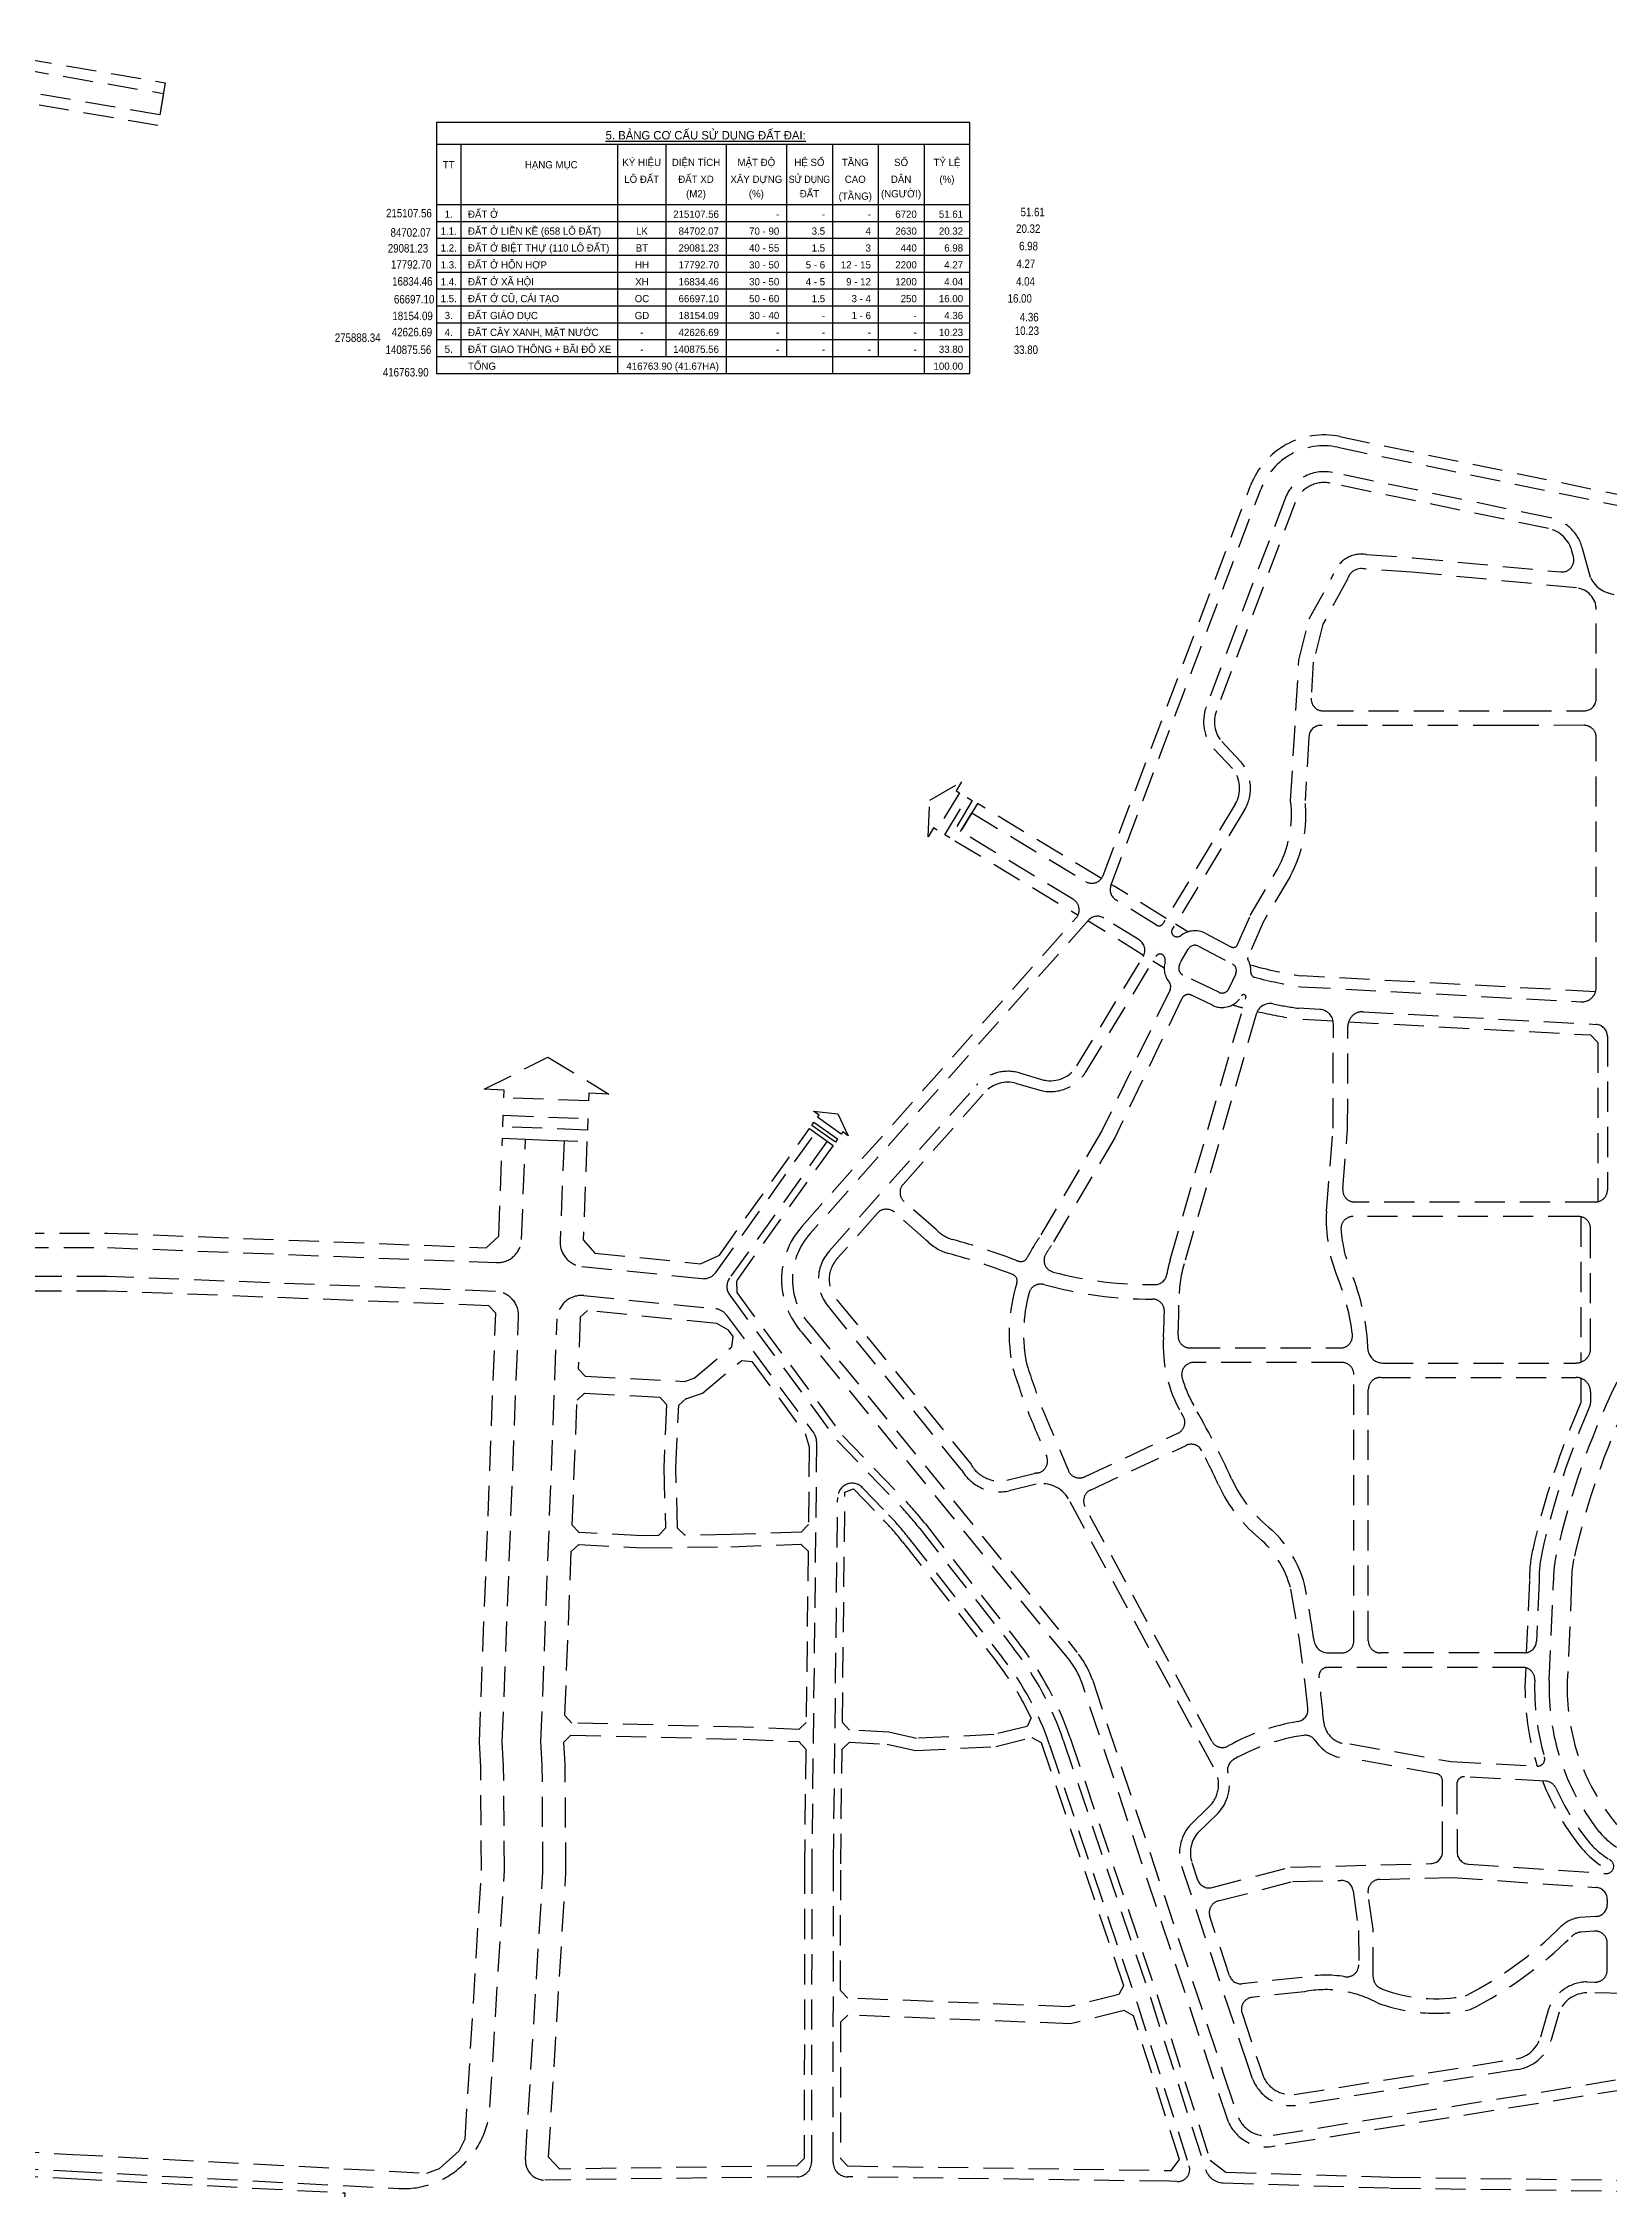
# Model space of a CAD drawing. Header units: metres. Extents: x 566243 to 572707, y 2062953 to 2068466.
# Drawn here: x 569704 to 570353, y 2064843 to 2065732 of the extents above; entities that cross this region are included whole.
import ezdxf
from ezdxf.enums import TextEntityAlignment as Align

# ---------------------------------------------------------------- set-up
doc = ezdxf.new("R2010")
doc.units = ezdxf.units.M
doc.linetypes.add('HIDDEN', pattern=[0.375, 0.25, -0.125])
for name, color, linetype in [('dientich', 7, 'CONTINUOUS'), ('ghi_chu', 7, 'CONTINUOUS'), ('LogDg phu', 7, 'CONTINUOUS'), ('ViaHeSphu', 32, 'CONTINUOUS')]:
    doc.layers.add(name, color=color, linetype=linetype)
doc.styles.add('avantH', font='VHAVAN.ttf', dxfattribs={"height": 10})
doc.styles.add('text', font='VHARIALN.ttf')

msp = doc.modelspace()

# ---------------------------------------------------------------- linework, layer by layer
at = {"layer": 'LogDg phu', "linetype": 'HIDDEN', "ltscale": 50}
for points in [[(569656.828, 2065728.084), (569753.782, 2065711.484), (569752.263, 2065702.613), (569656.351, 2065719.035, 0.4290131)], [(570397.668, 2064890.057), (570214.504, 2064860.467, -0.3530161), (570195.147, 2064870.356), (570189.003, 2064888.393), (570134.63, 2065051.974, 0.0910487), (570128.967, 2065062.279), (570018.638, 2065197.576, -0.3897904), (570018.533, 2065241.815), (570132.061, 2065369.658, 0.4689492), (570130.906, 2065377.259), (570084.138, 2065405.481), (570088.788, 2065413.187), (570135.95, 2065384.727, 0.4683804), (570143.21, 2065387.239), (570204.345, 2065548.862, -0.3696769), (570241.354, 2065569.189), (570414.054, 2065533.339, 0.0914807)], [(570356.333, 2065503.681, -0.2794775), (570345.162, 2065510.757), (570341.891, 2065522.778, 0.2868491), (570328.667, 2065535.497), (570238.245, 2065554.267, 0.3699451), (570218.606, 2065543.48), (570185.934, 2065457.104, 0.2741025), (570189.059, 2065439.717), (570196.798, 2065431.543, -0.3219469), (570197.966, 2065416.741), (570168.073, 2065367.313, -0.4178083), (570165.306, 2065366.65), (570148.498, 2065377.098, -0.3583109), (570146.461, 2065383.114), (570208.555, 2065547.273, -0.3697326), (570240.436, 2065564.784), (570413.14, 2065528.933, 0.0914807)], [(570172.982, 2065361.982, 0.2455515), (570175.722, 2065362.451, -0.2914606), (570185.491, 2065363.27), (570196.221, 2065357.635, 0.4358765), (570198.985, 2065358.608), (570204.202, 2065370.606), (570215.516, 2065389.834, 0.1560229), (570220.933, 2065418.141), (570224.363, 2065476.566), (570228.658, 2065493.621), (570238.891, 2065512.372, -0.3715582), (570252.407, 2065520.272), (570271.56, 2065518.988), (570332.849, 2065513.088, 0.5245604), (570338.152, 2065519.378), (570337.536, 2065521.642, 0.2875931), (570327.746, 2065531.092), (570237.326, 2065549.862, 0.3701066), (570222.816, 2065541.892), (570190.146, 2065455.522, 0.2719401), (570192.401, 2065442.732), (570200.146, 2065434.552, -0.3241345), (570201.816, 2065414.412), (570171.885, 2065364.921, 0.4838052), (570172.982, 2065361.982)], [(570244.444, 2065510.022), (570234.29, 2065491.416), (570230.319, 2065475.649), (570229.445, 2065460.76, 0.4314925), (570234.437, 2065455.467), (570309.035, 2065455.467), (570316.549, 2065455.467), (570342.583, 2065455.493, 0.413914), (570347.577, 2065460.493), (570347.577, 2065497.467, 0.3863753), (570339.44, 2065506.426), (570271.072, 2065513.008), (570251.599, 2065514.313, 0.4056773), (570244.444, 2065510.022)], [(570205.906, 2065345.058, 0.0278728), (570225.034, 2065341.127), (570341.254, 2065334.845, 0.4301197), (570347.577, 2065340.836), (570347.577, 2065444.493, 0.4145132), (570342.572, 2065449.493), (570316.552, 2065449.467), (570309.035, 2065449.467), (570233.497, 2065449.467, 0.3971432), (570228.506, 2065444.76), (570226.953, 2065418.311, -0.1538523), (570220.737, 2065386.874), (570209.558, 2065367.878), (570203.19, 2065353.233, 0.2368964), (570203.24, 2065352.337, -0.149391), (570204.422, 2065347.137, 0.3608666), (570205.906, 2065345.058)], [(570397.03, 2064922.774), (570343.736, 2064923.971, 0.3019846), (570332.162, 2064915.921), (570328.954, 2064904.454, -0.2887997), (570315.135, 2064892.161), (570223.021, 2064877.276, -0.3393205), (570205.118, 2064888.353), (570203.451, 2064893.252), (570175.762, 2064976.556, -0.2599733), (570179.03, 2064993.213), (570187.656, 2065001.616, 0.3438451), (570188.961, 2065017.497), (570128.85, 2065128.813, 0.3181708), (570115.543, 2065134.855), (570104.311, 2065132.14, -0.3325894), (570084.463, 2065140.974), (570030.108, 2065207.63, -0.3979368), (570029.844, 2065231.596), (570090.801, 2065300.239, -0.2899171), (570108.518, 2065305.344), (570118.715, 2065302.415, 0.3192853), (570132.369, 2065308.276), (570159.812, 2065353.653, 0.410628), (570158.173, 2065360.487), (570143.559, 2065369.571, 0.3652592), (570137.18, 2065368.645), (570021.875, 2065238.801, 0.391484), (570022.035, 2065200.531), (570132.454, 2065065.123, -0.0910487), (570138.901, 2065053.393), (570193.269, 2064889.828), (570199.335, 2064872.017, 0.3509473), (570213.676, 2064864.892), (570399.58, 2064894.925, 0.3619543)], [(570168.449, 2065353.817, -0.2255994), (570168.881, 2065351.278, 0.2442146), (570170.585, 2065343.042, -0.2908893), (570170.96, 2065339.845), (570142.733, 2065281.304), (570116.767, 2065237.108, 0.034872), (570111.794, 2065228.795, -0.3801286), (570108.085, 2065227.336, -0.0017538), (570107.038, 2065227.725, 0.0211802), (570080.742, 2065236.332, -0.1381875), (570074.087, 2065240.4), (570060.757, 2065252.036, -0.4167044), (570060.307, 2065259.123), (570094.166, 2065297.252, -0.2900989), (570107.266, 2065301.022), (570117.606, 2065298.052, 0.3219951), (570136.216, 2065305.942), (570165.101, 2065353.702, -0.5415117), (570168.449, 2065353.817)], [(570200.565, 2065337.313, -0.4022073), (570188.551, 2065333.403), (570179.871, 2065337.599, 0.4144849), (570175.864, 2065336.2), (570148.031, 2065278.477), (570121.82, 2065233.863, 0.0170076), (570119.458, 2065230.245, 0.501142), (570122.464, 2065222.82, 0.0671597), (570164.723, 2065217.601, 0.3601086), (570169.589, 2065221.721, -0.0257864), (570171.032, 2065227.924), (570202.407, 2065336.563, 0.9000493), (570200.565, 2065337.313)], [(570200.8, 2065330.996, 0.0001386), (570200.8, 2065330.999)], [(569599.952, 2065232.857), (569730.635, 2065232.943), (569891.842, 2065226.738, 0.4142566), (569902.219, 2065236.347), (569903.812, 2065277.882), (569919.8, 2065277.269), (569918.198, 2065235.487, 0.396323), (569927.194, 2065225.153), (569977.251, 2065220.141, 0.2692068), (569982.736, 2065222.632), (570023.965, 2065280.542), (570028.853, 2065277.062), (569988.409, 2065220.254, 0.3245038), (569988.472, 2065213.209), (570032.886, 2065153.109), (570058.646, 2065126.345, -0.0255048), (570067.204, 2065116.494), (570106.258, 2065066.615, -0.0847404), (570126.729, 2065028.712), (570162.834, 2064921.955), (570185.663, 2064850.687, 0.3176835), (570193.039, 2064845.131), (570262.216, 2064843.028), (570394.587, 2064841.259, 0.411834)], [(570105.651, 2065221.836, 0.0217795), (570079.119, 2065230.556, -0.1338821), (570069.923, 2065236.07), (570056.709, 2065247.605, 0.4117271), (570049.682, 2065247.159), (570033.176, 2065228.572, 0.4028241), (570033.466, 2065210.632), (570088.216, 2065143.492, 0.3394549), (570103.286, 2065136.522), (570114.581, 2065139.252, -0.0184878), (570115.833, 2065139.453, 0.4975564), (570119.829, 2065146.356, -0.0007766), (570112.295, 2065164.326, -0.0146104), (570105.797, 2065182.86, -0.1290761), (570107.454, 2065218.132, 0.397494), (570105.651, 2065221.836)], [(570259.16, 2065185.087), (570339.23, 2065185.087, 0.4142136), (570345.23, 2065191.087), (570345.23, 2065240.84, 0.4142136), (570340.23, 2065245.84), (570246.802, 2065245.84, 0.434814), (570241.814, 2065240.491, 0.080261), (570246.001, 2065222.607, -0.0885141), (570253.074, 2065190.001, 0.3533181), (570259.161, 2065185.087)], [(569614.537, 2064855.342), (569715.877, 2064849.977), (569851.288, 2064842.823, 0.4118614), (569889.121, 2064876.585), (569895.079, 2064974.422), (569894.779, 2065017.897), (569894.231, 2065028.01), (569900.993, 2065204.371, 0.4141705), (569891.385, 2065214.746), (569730.408, 2065220.942), (569596.052, 2065220.854, 0.3677427)], [(569903.824, 2064854.801), (569911.082, 2064973.99), (569910.776, 2065018.385), (569910.247, 2065028.137), (569916.969, 2065203.45, -0.4323334), (569927.958, 2065213.017), (569982.757, 2065207.53, -0.2117239), (569986.984, 2065205.126), (570023.307, 2065155.976, -0.1634053), (570024.481, 2065152.341), (570022.477, 2064977.444), (570022.347, 2064853.673, -0.4100872), (570016.425, 2064847.68), (569911.914, 2064846.315, -0.4360213), (569903.824, 2064854.801)], [(570112.53, 2065214.128, 0.1187169), (570111.605, 2065184.393, 0.0143174), (570117.866, 2065166.557, 0.0011282), (570128.82, 2065140.482, 0.425067), (570135.541, 2065137.899), (570174.215, 2065155.959, 0.4380489), (570176.444, 2065162.964, 0.0011653), (570175.589, 2065164.457, -0.1466326), (570168.219, 2065195.786, 0.0118708), (570168.61, 2065206.529, 0.4190931), (570163.59, 2065211.592, -0.0688734), (570118.692, 2065217.624, 0.4152852), (570112.53, 2065214.128)], [(570344.98, 2065167.314, 0.0474252), (570325.166, 2065106.877, 0.05864), (570323.897, 2065094.82), (570322.807, 2065069.683, -0.4015767), (570317.812, 2065064.899), (570258.134, 2065064.899, -0.4142136), (570253.134, 2065069.899), (570253.134, 2065174.087, -0.4142136), (570258.134, 2065179.087), (570339.23, 2065179.087, -0.4142136), (570345.23, 2065173.087), (570345.23, 2065168.514, -0.1032597), (570344.98, 2065167.314)], [(570486.469, 2065155.768, -0.0812345), (570494.422, 2065106.427, -0.0193742), (570492.286, 2065054.451, 0.0063052), (570489.244, 2065009.246, -0.1784981), (570479.123, 2064985.823, -0.070472), (570472.563, 2064980.637, -0.0142873), (570449.614, 2064968.11, -0.1183206), (570445.53, 2064967.129), (570382.029, 2064967.129, -0.1842987), (570376.034, 2064969.417, 0.0425925), (570356.218, 2064984.291, -0.088343), (570348.154, 2064991.58, -0.1747533), (570328.106, 2065053.4), (570329.899, 2065094.732, -0.0595247), (570331.019, 2065105.556, -0.0569088), (570355.689, 2065176.259, -0.2879293), (570360.193, 2065179.087), (570481.213, 2065179.087, -0.4142136), (570486.213, 2065174.087), (570486.213, 2065157.35, 0.0806511), (570486.469, 2065155.768)], [(570173.954, 2064845.712), (570170.735, 2064845.809), (570037.263, 2064847.666, -0.4104524), (570031.347, 2064853.672), (570031.477, 2064977.388), (570033.218, 2065129.295, -0.6709536), (570043.54, 2065133.387), (570054.323, 2065122.184, -0.0255048), (570062.48, 2065112.795), (570101.534, 2065062.916, -0.0847404), (570121.045, 2065026.79), (570157.135, 2064920.079), (570178.867, 2064852.235, -0.5178152), (570173.954, 2064845.712)], [(570232.736, 2065054.501, -0.0078693), (570234.653, 2065036.302, 0.4120653), (570245.453, 2065027.207), (570287.349, 2065019.856), (570323.092, 2065017.934, 0.5169528), (570326.133, 2065021.77, -0.079344), (570322.111, 2065053.628), (570322.113, 2065053.683, 0.4269644), (570317.118, 2065058.899), (570236.655, 2065058.899, 0.495855), (570232.736, 2065054.501)], [(570330.903, 2065008.782, 0.2813714), (570326.606, 2065011.737), (570293.003, 2065013.544, 0.4310154), (570289.842, 2065010.538), (570289.935, 2064982.298, 0.3933901), (570294.594, 2064977.326), (570351.629, 2064973.424, 0.7792404), (570353.433, 2064978.955, 0.000836), (570353.037, 2064979.203, -0.088343), (570343.412, 2064987.903, -0.0599809), (570330.903, 2065008.782)], [(570243.379, 2064930.646, 0.0881904), (570225.781, 2064930.342), (570200.904, 2064927.669, -0.3528753), (570195.625, 2064931.063), (570187.457, 2064955.636, -0.4336647), (570190.941, 2064962.051), (570221.719, 2064970.073), (570241.774, 2064970.583, -0.382104), (570246.855, 2064966.264), (570249.105, 2064949.859), (570249.169, 2064935.606, -0.4628265), (570243.379, 2064930.646)], [(570257.953, 2064925.955, -0.282698), (570255.192, 2064930.403), (570255.103, 2064950.282), (570253.041, 2064965.315, -0.4470691), (570257.867, 2064970.993), (570288.03, 2064971.761), (570347.492, 2064967.693, -0.3943435), (570352.15, 2064962.704), (570352.15, 2064960.625, -0.39308), (570347.513, 2064955.638), (570340.613, 2064955.135, 0.1712462), (570332.976, 2064951.387, -0.0774651), (570293.377, 2064922.712, -0.1400269), (570258.847, 2064925.496, 0.0049977), (570257.953, 2064925.955)]]:
    msp.add_lwpolyline(points, format="xyb", dxfattribs=at)
for points in [[(570072.99, 2065406.931), (570070.771, 2065403.253), (570071.355, 2065418.475), (570084.527, 2065426.053), (570082.308, 2065422.375), (570083.709, 2065421.529), (570074.391, 2065406.085)], [(570089.012, 2065418.308), (570079.712, 2065402.896), (570077.592, 2065404.132), (570086.91, 2065419.576)], [(569895.049, 2065298.248), (569886.703, 2065298.568), (569913.16, 2065311.884), (569938.442, 2065296.588), (569930.096, 2065296.908), (569929.974, 2065293.728), (569894.927, 2065295.069)], [(570025.491, 2065287.879), (570023.158, 2065289.54), (570033.247, 2065288.384), (570037.62, 2065279.245), (570035.287, 2065280.906), (570034.655, 2065280.017), (570024.858, 2065286.99)], [(569929.476, 2065281.674), (569894.501, 2065283.015), (569894.612, 2065287.784), (569929.659, 2065286.443)], [(570032.246, 2065276.655), (570022.47, 2065283.615), (570023.398, 2065284.961), (570033.195, 2065277.988)]]:
    msp.add_lwpolyline(points, close=True, dxfattribs=at)
msp.add_lwpolyline([(570166.19, 2065355.503), (570166.19, 2065355.503)], dxfattribs=at)
for points in [[(570175.628, 2065351.646), (570178.537, 2065356.741, -0.4039494), (570182.701, 2065357.958), (570196.776, 2065350.567, -0.3972951), (570198.168, 2065346.513), (570195.366, 2065340.328, -0.4214862), (570191.162, 2065338.805), (570176.302, 2065345.988, -0.4239772), (570174.896, 2065350.251)], [(570238.658, 2065325.678, 0.3992054), (570232.982, 2065331.684), (570224.136, 2065332.162, -0.0144237), (570213.665, 2065333.997, 0.3913131), (570206.695, 2065329.785), (570176.797, 2065226.263, 0.0713814), (570174.625, 2065210.563, -0.0150289), (570174.275, 2065196.599, 0.4304395), (570179.268, 2065191.323), (570241.561, 2065191.323, 0.4490441), (570246.526, 2065196.909, 0.0682902), (570240.452, 2065220.325, -0.1117472), (570235.77, 2065248.001), (570238.55, 2065282.415)], [(570244.549, 2065282.165), (570244.655, 2065324.735, -0.4293828), (570250.979, 2065330.711), (570347.5, 2065325.494, -0.3984844), (570352.23, 2065320.501), (570352.23, 2065256.84, -0.4142136), (570347.23, 2065251.84), (570247.52, 2065251.84, -0.4380283), (570242.536, 2065257.243)], [(570180.771, 2065185.323, 0.4962533), (570175.955, 2065178.981, 0.062697), (570180.789, 2065167.45, -0.0227959), (570196.477, 2065137.07, 0.1177983), (570213.083, 2065115.919, -0.1385839), (570226.678, 2065093.398, -0.009927), (570230.55, 2065070.64, 0.4107948), (570236.503, 2065064.899), (570242.134, 2065064.899, 0.4142136), (570247.134, 2065069.899), (570247.134, 2065180.323, 0.4142136), (570242.134, 2065185.323)], [(570177.605, 2065150.921, -0.4035127), (570184.17, 2065148.671, -0.0106232), (570191.026, 2065134.563, 0.1167703), (570209.151, 2065111.38, -0.1358086), (570220.83, 2065092.033, -0.022041), (570228.1, 2065041.85, -0.3958723), (570223.935, 2065036.418, 0.087325), (570195.09, 2065026.311, -0.4189333), (570188.244, 2065028.296), (570135.737, 2065125.529, -0.4313776), (570138.021, 2065132.435)], [(570197.293, 2065020.663, 0.3416143), (570194.962, 2065015.006, -0.2604858), (570190.876, 2064998.472), (570182.336, 2064990.152, 0.2555895), (570180.036, 2064977.962), (570182.4, 2064970.852, 0.3950263), (570188.405, 2064967.591), (570220.875, 2064976.053), (570279.062, 2064977.535, 0.4077392), (570283.934, 2064982.549), (570283.838, 2065011.871, 0.3632778), (570281.356, 2065014.816), (570245.085, 2065021.18, -0.2617417), (570231.189, 2065028.481, 0.2934922), (570226.265, 2065030.709, 0.0941197)], [(570352.15, 2064944.582, 0.4356677), (570346.787, 2064949.569), (570341.202, 2064949.162, 0.1683275), (570337.237, 2064947.162, -0.0787872), (570295.378, 2064916.999, -0.1445941), (570256.369, 2064920.018, 0.1745503), (570226.687, 2064924.405), (570205, 2064922.074, 0.4783329), (570200.79, 2064915.526), (570207.716, 2064894.687), (570209.351, 2064889.882, 0.3350407), (570222.446, 2064881.742), (570314.406, 2064896.602, 0.2882183), (570324.626, 2064905.687), (570327.886, 2064917.342, -0.3076421), (570343.746, 2064928.472), (570347.038, 2064928.398, 0.4208038), (570352.15, 2064933.397)], [(569411.708, 2064846.853), (569412.552, 2064862.831, -0.0002915), (569424.349, 2064862.201, 0.0016194), (569462.678, 2064860.257, 0.0003441), (569519.837, 2064857.583, -0.0029188), (569536.544, 2064856.715, -0.0102056), (569546.895, 2064855.904, 0.0207048), (569558.356, 2064855.248), (569614.38, 2064852.346), (569715.719, 2064846.982), (569828.997, 2064840.997), (569828.153, 2064825.019), (569714.875, 2064831.004), (569613.543, 2064836.368), (569557.808, 2064839.255, -0.0202263), (569545.32, 2064839.982, 0.0102056), (569535.621, 2064840.742, 0.0029188), (569519.1, 2064841.6, -0.0003441), (569461.92, 2064844.275, -0.0016194), (569423.487, 2064846.224, 0.0002915), (569411.708, 2064846.853, 0.0002915)]]:
    msp.add_lwpolyline(points, format="xyb", close=True, dxfattribs=at)
at = {"layer": 'ViaHeSphu', "linetype": 'HIDDEN', "ltscale": 50}
for points in [[(569658.149, 2065732.423), (569754.541, 2065715.92), (569751.504, 2065698.178), (569656.004, 2065714.529)], [(570142.534, 2065386.009), (570091.113, 2065417.04), (570081.813, 2065401.628), (570132.841, 2065370.835)], [(570169.355, 2065369.432), (570147.765, 2065382.852), (570146.623, 2065383.542)], [(570160.023, 2065354.038), (570138.363, 2065367.503), (570136.933, 2065368.366)], [(570178.347, 2065363.842), (570173.177, 2065367.056)], [(570168.538, 2065348.745), (570163.861, 2065351.652)], [(570244.935, 2065326.531), (570345.235, 2065321.11), (570348.23, 2065317.948), (570348.23, 2065251.941)], [(570341.23, 2065245.739), (570341.23, 2065185.43)], [(569614.903, 2064862.332), (569716.247, 2064856.968), (569862.91, 2064849.219), (569868.144, 2064851.058), (569876.38, 2064858.408), (569878.8, 2064863.4), (569885.577, 2064974.678), (569885.281, 2065017.607), (569884.721, 2065027.935), (569891.538, 2065205.734), (569888.655, 2065208.847), (569730.294, 2065214.942), (569594.796, 2065214.853)]]:
    msp.add_lwpolyline(points, dxfattribs=at)
for points in [[(570347.298, 2065339.025), (570225.487, 2065345.609, -0.0320243), (570204.123, 2065350.212, -0.0320243)], [(570201.029, 2065332.389, -0.0057644), (570196.843, 2065333.583, -0.0057644)], [(570238.54, 2065326.877), (570223.69, 2065327.68, -0.0223613), (570207.111, 2065330.839)], [(569598.151, 2065238.855), (569730.748, 2065238.943), (569887.576, 2065232.906), (569892.764, 2065237.71), (569894.318, 2065278.246), (569929.293, 2065276.905), (569927.73, 2065236.145), (569932.514, 2065230.651), (569976.311, 2065226.265), (569984.186, 2065229.841), (570021.521, 2065282.281), (570031.297, 2065275.322), (569991.331, 2065219.186), (569991.374, 2065214.329), (570035.183, 2065155.049), (570060.807, 2065128.426, -0.0255048), (570069.566, 2065118.343), (570108.62, 2065068.464, -0.0847404), (570129.571, 2065029.673), (570165.684, 2064922.894), (570187.587, 2064854.514), (570194.11, 2064849.601), (570262.315, 2064847.527), (570394.119, 2064845.766)], [(570341.23, 2065178.744), (570341.23, 2065168.723, 0.0472713), (570321.264, 2065107.758, 0.0581312), (570319.896, 2065094.884), (570318.598, 2065064.962)], [(570479.355, 2065153.395, -0.0806511), (570478.713, 2065157.35), (570478.713, 2065168.587, 0.4142136), (570475.713, 2065171.587), (570363.667, 2065171.587, 0.2908501), (570360.951, 2065169.861, 0.0542054), (570338.335, 2065103.904, 0.0609108), (570337.402, 2065094.639), (570335.601, 2065053.117, 0.1746365), (570354.08, 2064996.176, 0.088343), (570360.194, 2064990.65, -0.0425925), (570381.03, 2064975.011, 0.1842987), (570382.029, 2064974.629), (570445.53, 2064974.629, 0.1183206), (570446.21, 2064974.793, 0.0142873), (570468.783, 2064987.114, 0.070472), (570473.693, 2064990.996, 0.1784981), (570481.755, 2065009.655, -0.0063052), (570484.81, 2065055.049, 0.0193742), (570486.922, 2065106.444, 0.0812345), (570479.355, 2065153.395)], [(570318.393, 2065058.734, 0.0979781), (570323.126, 2065017.933)], [(570353.812, 2064974.161, -0.1088682), (570340.251, 2064985.452, -0.0719556), (570325.304, 2065011.807)]]:
    msp.add_lwpolyline(points, format="xyb", dxfattribs=at)
for points in [[(569973.706, 2065178.787), (569989.37, 2065191.81), (569989.894, 2065196.141), (569987.97, 2065198.744), (569983.202, 2065201.456), (569929.602, 2065206.822), (569926.502, 2065204.123), (569925.681, 2065182.719), (569928.563, 2065179.569), (569969.746, 2065177.478)], [(570019.71, 2065155.796), (570021.459, 2065150.383), (570021.088, 2065118.078), (570018.056, 2065114.971), (569988.875, 2065113.937), (569969.924, 2065113.687), (569966.845, 2065116.647), (569966.186, 2065141.542), (569967.321, 2065167.588), (569970.447, 2065170.433), (569970.699, 2065170.421), (569977.161, 2065172.556), (569993.537, 2065186.171), (569997.627, 2065185.677)], [(569928.294, 2065172.573), (569959.461, 2065170.991), (569962.327, 2065167.842), (569961.183, 2065141.585), (569961.845, 2065116.581), (569958.925, 2065113.542), (569952.285, 2065113.455), (569926.078, 2065114.773), (569923.197, 2065117.922), (569925.183, 2065169.728)], [(569920.167, 2065038.899), (569922.775, 2065106.93), (569925.887, 2065109.777), (569952.192, 2065108.453), (569988.997, 2065108.938), (570017.998, 2065109.966), (570020.962, 2065107.073), (570020.148, 2065036.027), (570017.116, 2065033.149), (569994.221, 2065034.083), (569923.051, 2065035.828)], [(569994.057, 2065029.085), (570017.059, 2065028.148), (570020.022, 2065025.026), (570019.477, 2064977.463), (570019.348, 2064855.219), (570016.345, 2064852.179), (569918.099, 2064850.896), (569913.404, 2064855.822), (569920.584, 2064973.734), (569920.274, 2065018.675), (569919.773, 2065027.915), (569922.61, 2065030.837)], [(570151.692, 2064926.808), (570149.74, 2064923.251), (570128.934, 2064918.143), (570037.416, 2064921.738), (570034.421, 2064924.856), (570034.477, 2064977.369), (570035.022, 2065024.977), (570038.053, 2065027.836), (570053.757, 2065027.095), (570065.441, 2065024.433), (570098.704, 2065026.049), (570113.706, 2065029.794), (570117.578, 2065027.678)], [(570129.644, 2064911.11), (570037.409, 2064914.733), (570034.408, 2064911.85), (570034.348, 2064855.207), (570037.345, 2064852.165), (570170.835, 2064850.308), (570171.39, 2064850.292), (570174.863, 2064854.901), (570155.789, 2064914.447), (570151.96, 2064916.588)]]:
    msp.add_lwpolyline(points, close=True, dxfattribs=at)
msp.add_lwpolyline([(570113.368, 2065037.906), (570111.689, 2065034.443), (570097.97, 2065031.019), (570065.884, 2065029.46), (570054.435, 2065032.069), (570038.111, 2065032.839), (570035.148, 2065035.98), (570036.244, 2065131.583), (570039.769, 2065132.98), (570052.161, 2065120.104, -0.0255048), (570060.118, 2065110.945), (570099.172, 2065061.066, -0.057257)], format="xyb", close=True, dxfattribs=at)

# ---------------------------------------------------------------- texts
at = {"layer": 'dientich', "style": 'text'}
for s, p in [('215107.56', (569846.05, 2065660.097)), ('275888.34', (569824.809, 2065608.467)), ('416763.90', (569844.732, 2065594.139))]:
    msp.add_text(s, height=3.5, dxfattribs=at).set_placement(p)
for s, p in [('51.61', (570119.047, 2065659.515)), ('20.32', (570117.213, 2065652.612)), ('6.98', (570116.226, 2065645.427)), ('4.27', (570115.099, 2065638.059)), ('16.00', (570113.688, 2065623.689)), ('4.04', (570114.958, 2065630.733)), ('4.36', (570116.509, 2065615.94)), ('10.23', (570116.65, 2065610.305)), ('140875.56', (569864.795, 2065602.42)), ('33.80', (570116.227, 2065602.416))]:
    msp.add_text(s, height=3.5, dxfattribs=at).set_placement(p, align=Align.BOTTOM_RIGHT)
for s, p in [('84702.07', (569856.277, 2065653.846)), ('29081.23', (569855.135, 2065647.278)), ('17792.70', (569856.457, 2065640.567)), ('16834.46', (569856.934, 2065633.582)), ('66697.10', (569857.683, 2065626.164)), ('18154.09', (569857.047, 2065619.253)), ('42626.69', (569856.8, 2065612.529))]:
    msp.add_text(s, height=3.5, dxfattribs=at).set_placement(p, align=Align.MIDDLE_CENTER)

# ---------------------------------------------------------------- next in the draw order: wipeouts: each hides what was drawn before it
at = {"color": 32}
msp.add_wipeout([(569867.009, 2065699.406), (570088.009, 2065699.406), (570088.009, 2065595.406), (569867.009, 2065595.406)], dxfattribs=at).translate(0, 0, 3.481).dxf.layer = 'ghi_chu'

# ---------------------------------------------------------------- next in the draw order: linework, layer by layer
at = {"layer": 'ghi_chu'}
msp.add_line((569867.009, 2065690.406), (570088.009, 2065690.406), dxfattribs=at)
at = {"layer": 'ghi_chu', "color": 32}
for p, q in [((569877.009, 2065690.406), (569877.009, 2065602.406)), ((569942.009, 2065690.406), (569942.009, 2065595.406)), ((569962.009, 2065690.406), (569962.009, 2065602.406)), ((569987.009, 2065690.406), (569987.009, 2065595.406)), ((570012.009, 2065690.406), (570012.009, 2065602.406)), ((570050.009, 2065690.406), (570050.009, 2065602.406)), ((570069.009, 2065690.406), (570069.009, 2065595.406)), ((569867.009, 2065665.406), (570088.009, 2065665.406)), ((569867.009, 2065658.406), (570088.009, 2065658.406)), ((569867.009, 2065651.406), (570088.009, 2065651.406)), ((569867.009, 2065644.406), (570088.009, 2065644.406)), ((569867.009, 2065637.406), (570088.009, 2065637.406)), ((569867.009, 2065630.406), (570088.009, 2065630.406)), ((569867.009, 2065623.406), (570088.009, 2065623.406)), ((569867.009, 2065616.406), (570088.009, 2065616.406)), ((569867.009, 2065609.406), (570088.009, 2065609.406)), ((569867.009, 2065602.406), (570088.009, 2065602.406))]:
    msp.add_line(p, q, dxfattribs=at)
at = {"layer": 'ghi_chu'}
msp.add_lwpolyline([(570088.009, 2065699.406), (569867.009, 2065699.406), (569867.009, 2065595.406), (570088.009, 2065595.406)], close=True, dxfattribs=at)
msp.add_lwpolyline([(569867.009, 2065690.406), (569877.009, 2065690.406), (569942.009, 2065690.406), (569962.009, 2065690.406), (569987.009, 2065690.406), (570012.009, 2065690.406), (570050.009, 2065690.406), (570069.009, 2065690.406), (570088.009, 2065690.406)], dxfattribs=at)
at = {"layer": 'ghi_chu', "color": 32}
for points in [[(569867.009, 2065690.406), (569877.009, 2065690.406), (569942.009, 2065690.406), (569962.009, 2065690.406), (569987.009, 2065690.406), (570012.009, 2065690.406), (570031.009, 2065690.406), (570050.009, 2065690.406), (570069.009, 2065690.406), (570088.009, 2065690.406)], [(570031.009, 2065690.406), (570031.009, 2065595.406)]]:
    msp.add_lwpolyline(points, dxfattribs=at)

# ---------------------------------------------------------------- next in the draw order: texts
at = {"layer": 'ghi_chu', "lineweight": -2, "style": 'avantH'}
for s, height, p in [('%%U5. b¶ng c¬ cÊu sö dông ®Êt ®ai:', 3.5, (569978.509, 2065692.406)), ('tt', 3, (569872.009, 2065680.406)), ('h¹ng môc', 3, (569914.509, 2065680.406)), ('ký hiÖu', 3, (569952.009, 2065681.397)), ('diÖn tÝch', 3, (569974.509, 2065681.397)), ('mËt ®é', 3, (569999.509, 2065681.397)), ('hÖ sè', 3, (570021.509, 2065681.397)), ('tÇng', 3, (570040.509, 2065681.397)), ('sè', 3, (570059.509, 2065681.397)), ('tû lÖ', 3, (570078.509, 2065681.397)), ('l« ®Êt', 3, (569952.009, 2065674.397)), ('®Êt xd', 3, (569974.509, 2065674.397)), ('x©y dùng', 3, (569999.509, 2065674.397)), ('®Êt', 3, (570021.509, 2065668.397)), ('cao', 3, (570040.509, 2065674.397)), ('(ng\xadêi)', 3, (570059.509, 2065668.397)), ('d©n', 3, (570059.509, 2065674.397)), ('(%%%)', 3, (570078.509, 2065674.397)), ('(m2)', 3, (569974.509, 2065668.397)), ('(%%%)', 3, (569999.509, 2065668.397)), ('(tÇng)', 3, (570040.509, 2065667.397)), ('1.', 3, (569872.009, 2065659.906)), ('3.', 3, (569872.009, 2065617.906)), ('gd', 3, (569952.108, 2065617.906)), ('4.', 3, (569872.009, 2065610.906)), ('-', 3, (569952.108, 2065610.906)), ('5.', 3, (569872.009, 2065603.906)), ('-', 3, (569952.108, 2065603.906))]:
    msp.add_text(s, height=height, dxfattribs=at).set_placement(p, align=Align.CENTER)
at = {"layer": 'ghi_chu', "lineweight": -2, "style": 'avantH', "width": 0.9}
msp.add_text('sö dông', height=3, dxfattribs=at).set_placement((570021.509, 2065674.397), align=Align.CENTER)
at = {"layer": 'ghi_chu', "lineweight": -2, "style": 'avantH'}
for s, p in [('®Êt ë', (569880.008, 2065659.906)), ('®Êt gi¸o dôc', (569880.008, 2065617.906)), ('®Êt c©y xanh, mÆt n\xadíc', (569880.008, 2065610.906)), ('®Êt giao th«ng + b·i ®ç xe', (569880.008, 2065603.906))]:
    msp.add_text(s, height=3, dxfattribs=at).set_placement(p)
at = {"layer": 'ghi_chu', "color": 5, "lineweight": -2, "style": 'avantH'}
for s, p in [('1.1.', (569872.009, 2065652.906)), ('lk', (569952.108, 2065652.906)), ('1.2.', (569872.009, 2065645.906)), ('bt', (569952.108, 2065645.906)), ('1.3.', (569872.009, 2065638.906)), ('hh', (569952.108, 2065638.906)), ('1.4.', (569872.009, 2065631.906)), ('1.5.', (569872.009, 2065624.906)), ('oc', (569952.108, 2065624.906)), ('xh', (569952.108, 2065631.906))]:
    msp.add_text(s, height=3, dxfattribs=at).set_placement(p, align=Align.CENTER)
for s, p in [('®Êt ë liÒn kÒ (658 l« ®Êt)', (569880.008, 2065652.906)), ('®Êt ë biÖt thù (110 l« ®Êt)', (569880.008, 2065645.906)), ('®Êt ë hçn hîp', (569880.008, 2065638.906)), ('®Êt ë x· héi', (569880.008, 2065631.906)), ('®Êt ë cò, c¶i t¹o', (569880.008, 2065624.906))]:
    msp.add_text(s, height=3, dxfattribs=at).set_placement(p)
at = {"layer": 'ghi_chu', "lineweight": -2, "style": 'avantH'}
for s, p in [('215107.56', (569984.009, 2065659.906)), ('-', (570009.009, 2065659.906)), ('-', (570028.009, 2065659.906)), ('-', (570047.009, 2065659.906)), ('6720', (570066.009, 2065659.906)), ('51.61', (570085.197, 2065659.906)), ('18154.09', (569984.009, 2065617.906)), ('30 - 40', (570009.009, 2065617.906)), ('-', (570028.009, 2065617.906)), ('1 - 6', (570047.009, 2065617.906)), ('-', (570066.009, 2065617.906)), ('4.36', (570085.197, 2065617.906)), ('42626.69', (569984.009, 2065610.906)), ('-', (570009.009, 2065610.906)), ('-', (570028.009, 2065610.906)), ('-', (570047.009, 2065610.906)), ('-', (570066.009, 2065610.906)), ('10.23', (570085.197, 2065610.906)), ('140875.56', (569984.009, 2065603.906)), ('-', (570009.009, 2065603.906)), ('-', (570028.009, 2065603.906)), ('-', (570047.009, 2065603.906)), ('-', (570066.009, 2065603.906)), ('33.80', (570085.197, 2065603.906))]:
    msp.add_text(s, height=3, dxfattribs=at).set_placement(p, align=Align.RIGHT)
at = {"layer": 'ghi_chu', "color": 5, "lineweight": -2, "style": 'avantH'}
for s, p in [('84702.07', (569984.009, 2065652.906)), ('70 - 90', (570009.009, 2065652.906)), ('3.5', (570028.009, 2065652.906)), ('4', (570047.009, 2065652.906)), ('2630', (570066.009, 2065652.906)), ('20.32', (570085.197, 2065652.906)), ('29081.23', (569984.009, 2065645.906)), ('40 - 55', (570009.009, 2065645.906)), ('1.5', (570028.009, 2065645.906)), ('3', (570047.009, 2065645.906)), ('440', (570066.009, 2065645.906)), ('6.98', (570085.197, 2065645.906)), ('17792.70', (569984.009, 2065638.906)), ('30 - 50', (570009.009, 2065638.906)), ('5 - 6', (570028.009, 2065638.906)), ('12 - 15', (570047.009, 2065638.906)), ('2200', (570066.009, 2065638.906)), ('4.27', (570085.197, 2065638.906)), ('66697.10', (569984.009, 2065624.906)), ('16834.46', (569984.009, 2065631.906)), ('30 - 50', (570009.009, 2065631.906)), ('50 - 60', (570009.009, 2065624.906)), ('4 - 5', (570028.009, 2065631.906)), ('1.5', (570028.009, 2065624.906)), ('9 - 12', (570047.009, 2065631.906)), ('3 - 4', (570047.009, 2065624.906)), ('1200', (570066.009, 2065631.906)), ('250', (570066.009, 2065624.906)), ('16.00', (570085.197, 2065624.906)), ('4.04', (570085.197, 2065631.906))]:
    msp.add_text(s, height=3, dxfattribs=at).set_placement(p, align=Align.RIGHT)
at = {"layer": 'ghi_chu', "color": 1, "lineweight": -2, "style": 'avantH'}
msp.add_text('tæng', height=3, dxfattribs=at).set_placement((569880.008, 2065596.906))
for s, p in [('416763.90 (41.67ha)', (569984.009, 2065596.906)), ('100.00', (570085.197, 2065596.906))]:
    msp.add_text(s, height=3, dxfattribs=at).set_placement(p, align=Align.RIGHT)

doc.saveas('drawing.dxf')
